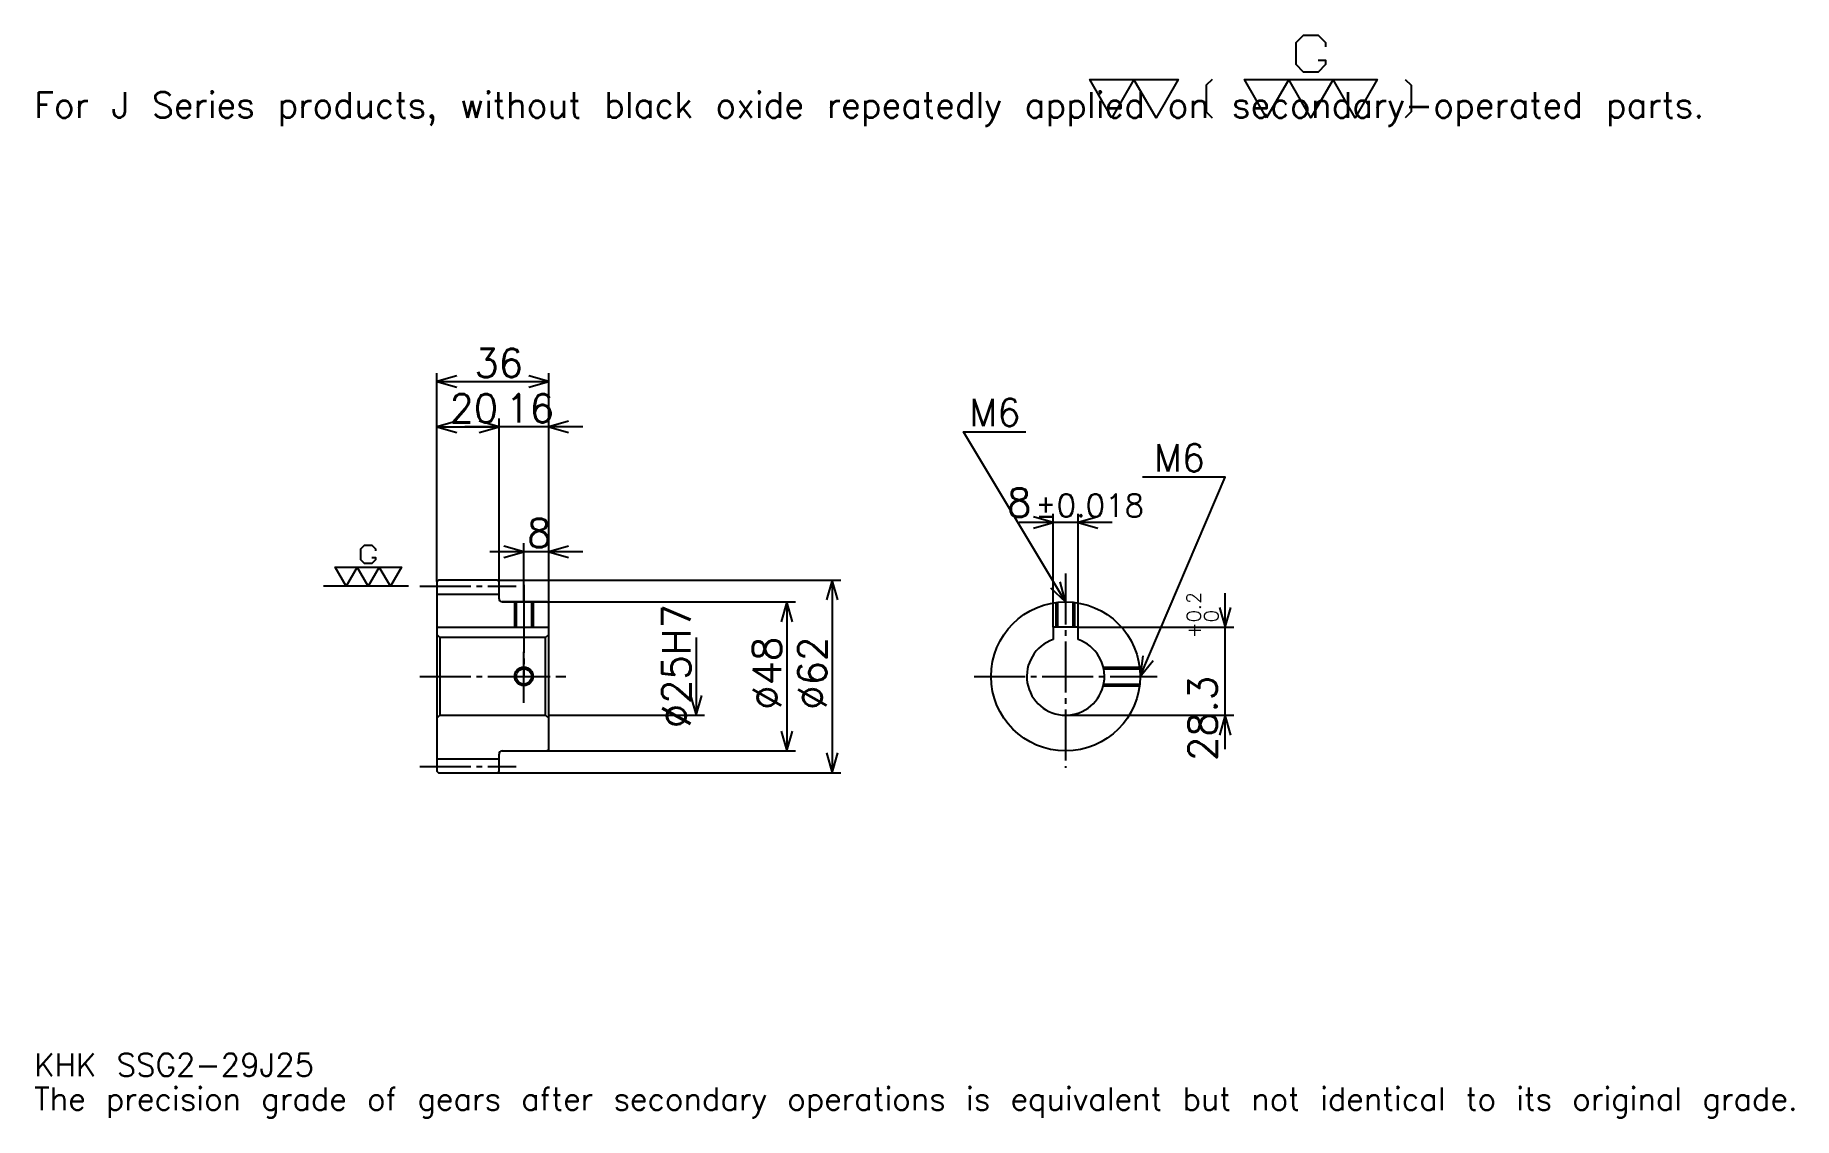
# Model space of a CAD drawing. Extents: x 19 to 585, y 7 to 355.
import ezdxf

# ---------------------------------------------------------------- set-up
doc = ezdxf.new("R2010")
doc.units = 0
doc.linetypes.add('DASHDOT', pattern=[21.913044, 16.434783, -1.826087, 1.826087, -1.826087])
doc.layers.get('0').update_dxf_attribs({"linetype": 'CONTINUOUS'})
doc.layers.add('DASHDOT', color=6, linetype='DASHDOT')
doc.styles.add('KANJI', font='TXT', dxfattribs={"bigfont": 'BIGFONT'})

msp = doc.modelspace()

# ---------------------------------------------------------------- linework, layer by layer
at = {"color": 5}
for p, q in [((147.913055, 179.82608), (147.913055, 246.478241)), ((147.913055, 243.73912), (183.913055, 243.73912)), ((183.913055, 179.82608), (183.913055, 246.478241)), ((147.913055, 229.130432), (167.913055, 229.130432)), ((194.869568, 229.130432), (156.956528, 229.130432)), ((167.913055, 179.82608), (167.913055, 231.869568)), ((365.304382, 198.391296), (335.391296, 198.391296)), ((346.347839, 164.626083), (346.347839, 201.130432)), ((354.347839, 164.626083), (354.347839, 201.130432)), ((194.869568, 188.956512), (164.956528, 188.956512)), ((175.913055, 179.82608), (175.913055, 191.695648)), ((147.913055, 179.32608), (147.913055, 179.82608)), ((167.413055, 179.82608), (183.913055, 179.82608)), ((167.913055, 179.32608), (167.913055, 179.82608)), ((175.913055, 172.82608), (175.913055, 179.82608)), ((175.913055, 172.82608), (175.913055, 179.82608)), ((183.913055, 179.82608), (277.956543, 179.82608)), ((183.913055, 172.32608), (183.913055, 179.82608)), ((275.217407, 179.82608), (275.217407, 117.82608)), ((401.739136, 125.36956), (401.739136, 175.582596)), ((168.913055, 172.82608), (183.913055, 172.82608)), ((183.913055, 172.82608), (263.347839, 172.82608)), ((260.608704, 172.82608), (260.608704, 124.82608)), ((354.347839, 164.626083), (404.478271, 164.626083)), ((231.391312, 161.32608), (231.391312, 136.32608)), ((183.913055, 136.32608), (234.130432, 136.32608)), ((350.347839, 136.32608), (404.478271, 136.32608)), ((168.913055, 124.82608), (183.913055, 124.82608)), ((183.913055, 124.82608), (263.347839, 124.82608)), ((167.413055, 117.82608), (183.913055, 117.82608)), ((183.913055, 117.82608), (277.956543, 117.82608))]:
    msp.add_line(p, q, dxfattribs=at)
at = {"color": 7}
msp.add_line((138.782623, 177.82608), (111.391312, 177.82608), dxfattribs=at)
at = {"color": 4}
for p, q in [((147.913055, 175.32608), (167.913055, 175.32608)), ((147.913055, 164.626083), (183.913055, 164.626083)), ((148.913055, 161.32608), (148.913055, 136.32608)), ((182.913055, 161.32608), (183.913055, 162.32608)), ((182.913055, 136.32608), (183.913055, 135.32608)), ((147.913055, 122.32608), (167.913055, 122.32608))]:
    msp.add_line(p, q, dxfattribs=at)
at = {"color": 7}
for points in [[(431.686951, 347.212158), (434.060852, 347.212158), (434.060852, 345.787811), (431.686951, 343.41391), (426.939117, 343.41391), (424.565186, 345.787811), (424.565186, 352.909546), (426.939117, 355.283478), (431.686951, 355.283478), (434.060852, 352.909546), (434.060852, 351.485229)], [(365.217377, 328.695648), (358.095642, 341.040009), (386.582581, 341.040009), (379.460846, 328.695648), (372.339111, 341.040009), (365.217377, 328.695648)], [(397.502594, 341.040009), (395.603455, 339.140869), (395.603455, 330.594788), (397.502594, 328.695648)], [(415.06955, 328.695648), (407.947815, 341.040009), (450.678253, 341.040009), (443.556519, 328.695648), (436.434753, 341.040009), (429.313049, 328.695648), (422.191284, 341.040009), (415.06955, 328.695648)], [(459.699097, 341.040009), (461.598236, 339.140869), (461.598236, 330.594788), (459.699097, 328.695648)], [(127.004364, 187.084351), (128.191315, 187.084351), (128.191315, 186.372162), (127.004364, 185.185211), (124.630447, 185.185211), (123.443489, 186.372162), (123.443489, 189.933044), (124.630447, 191.119995), (127.004364, 191.119995), (128.191315, 189.933044), (128.191315, 189.220856)], [(118.695663, 177.82608), (115.134796, 183.99826), (136.500015, 183.99826), (132.939148, 177.82608), (129.378265, 183.99826), (125.817398, 177.82608), (122.256531, 183.99826), (118.695663, 177.82608)]]:
    msp.add_lwpolyline(points, dxfattribs=at)
at = {"color": 5}
for points in [[(154.304367, 245.565216), (147.913055, 243.73912), (154.304367, 241.913025)], [(177.521759, 241.913025), (183.913055, 243.73912), (177.521759, 245.565216)], [(154.304367, 230.956512), (147.913055, 229.130432), (154.304367, 227.304352)], [(161.521759, 227.304352), (167.913055, 229.130432), (161.521759, 230.956512)], [(161.521759, 227.304352), (167.913055, 229.130432), (161.521759, 230.956512)], [(190.304352, 230.956512), (183.913055, 229.130432), (190.304352, 227.304352)], [(350.347839, 172.82608), (317.478271, 227.608688), (337.565247, 227.608688)], [(374.347839, 148.82608), (401.739136, 213), (375.078247, 213)], [(339.956543, 196.565216), (346.347839, 198.391296), (339.956543, 200.217377)], [(360.739136, 200.217377), (354.347839, 198.391296), (360.739136, 196.565216)], [(169.521759, 187.130432), (175.913055, 188.956512), (169.521759, 190.782608)], [(190.304352, 190.782608), (183.913055, 188.956512), (190.304352, 187.130432)], [(277.043488, 173.434784), (275.217407, 179.82608), (273.391296, 173.434784)], [(345.493683, 177.367065), (350.347839, 172.82608), (348.625397, 179.246094)], [(262.434814, 166.434784), (260.608704, 172.82608), (258.782623, 166.434784)], [(399.913055, 171.01738), (401.739136, 164.626083), (403.565216, 171.01738)], [(375.177368, 155.421173), (374.347839, 148.82608), (378.536346, 153.987457)], [(229.565216, 142.717392), (231.391312, 136.32608), (233.217407, 142.717392)], [(403.565216, 129.934784), (401.739136, 136.32608), (399.913055, 129.934784)], [(258.782623, 131.217377), (260.608704, 124.82608), (262.434814, 131.217377)], [(273.391296, 124.217384), (275.217407, 117.82608), (277.043488, 124.217384)]]:
    msp.add_lwpolyline(points, dxfattribs=at)
at = {"color": 4}
for points in [[(167.913055, 173.82608), (167.913055, 179.32608), (167.413055, 179.82608), (148.413055, 179.82608), (147.913055, 179.32608), (147.913055, 135.32608)], [(168.913055, 124.82608), (183.413055, 124.82608), (183.913055, 125.32608), (183.913055, 172.32608), (183.413055, 172.82608), (168.913055, 172.82608)], [(172.913055, 172.82608), (172.913055, 164.626083)], [(173.453064, 172.82608), (173.453064, 164.626083)], [(178.373047, 172.82608), (178.373047, 164.626083)], [(178.913055, 172.82608), (178.913055, 164.626083)], [(347.347839, 164.626083), (347.347839, 172.637848)], [(347.887817, 164.626083), (347.887817, 172.699677)], [(352.807861, 164.626083), (352.807861, 172.699677)], [(353.347839, 164.626083), (353.347839, 172.637848)], [(354.347839, 160.668793), (354.347839, 164.626083), (346.347839, 164.626083), (346.347839, 160.668793)], [(147.913055, 135.32608), (148.913055, 136.32608), (182.913055, 136.32608), (182.913055, 161.32608), (148.913055, 161.32608), (147.913055, 162.32608)], [(362.482483, 151.82608), (374.159607, 151.82608)], [(362.603394, 151.286087), (374.221436, 151.286087)], [(362.482483, 145.82608), (374.159607, 145.82608)], [(362.603394, 146.366074), (374.221436, 146.366074)], [(147.913055, 135.32608), (147.913055, 118.32608), (148.413055, 117.82608), (167.413055, 117.82608), (167.913055, 118.32608), (167.913055, 123.82608)]]:
    msp.add_lwpolyline(points, dxfattribs=at)
for centre, radius in [((350.347839, 148.82608), 24), ((175.913055, 148.82608), 2.46)]:
    msp.add_circle(centre, radius, dxfattribs=at)
at = {"color": 7}
msp.add_circle((175.913055, 148.82608), 3, dxfattribs=at)
at = {"color": 4}
for centre, radius, start, end in [((168.913055, 173.82608), 1, 180, 270), ((350.347839, 148.82608), 12.5, 108.66292518, 71.33707482), ((168.913055, 123.82608), 1, 90, 180)]:
    msp.add_arc(centre, radius, start, end, dxfattribs=at)
at = {"layer": 'DASHDOT', "color": 7}
for p, q in [((350.347839, 181.956512), (350.347839, 119.347824)), ((142.434799, 177.82608), (173.391312, 177.82608)), ((175.913055, 172.82608), (175.913055, 148.82608)), ((142.434799, 148.82608), (189.391312, 148.82608)), ((320.869568, 148.82608), (379.826111, 148.82608)), ((142.434799, 119.82608), (173.391312, 119.82608))]:
    msp.add_line(p, q, dxfattribs=at)
for points in [[(175.913055, 178.304337), (175.913055, 159.147827)], [(175.913055, 140.347824), (175.913055, 157.304337)], [(167.434799, 148.82608), (184.391312, 148.82608)]]:
    msp.add_lwpolyline(points, dxfattribs=at)

# ---------------------------------------------------------------- texts
at = {"color": 7, "style": 'KANJI'}
for s, height, p in [('For J Series products, without black oxide repeatedly applied on secondary-operated parts.', 8.217391, (18.26087, 328.695648)), ('36', 9.130435, (159.978271, 245.199982)), ('20', 9.130435, (151.978271, 230.591309)), ('16', 9.130435, (169.978271, 230.591309)), ('M6', 8.765218, (319.304382, 229.434784)), ('M6', 8.765218, (378.730438, 214.82608)), ('8', 9.130435, (331.500793, 200.217377)), ('%%p0.018', 7.304348, (340.538818, 200.217377)), ('8', 9.130435, (176.945663, 190.417389)), ('KHK SSG2-29J25', 7.304348, (18.26087, 20.086956)), ('The precision grade of gears after secondary operations is equivalent but not identical to its original grade.', 7.304348, (18.26087, 9.130435))]:
    msp.add_text(s, height=height, dxfattribs=at).set_placement(p)
for s, height, p in [('%%c25H7', 9.130435, (229.565216, 132.16304)), ('0.2', 4.565217, (393.886963, 166.245117)), ('+', 4.565217, (393.886963, 161.13208)), ('0', 4.565217, (399.547852, 166.245117)), ('%%c48', 9.130435, (258.782623, 138.097824)), ('%%c62', 9.130435, (273.391296, 138.097824)), ('28.3', 9.130435, (399, 121.611938))]:
    msp.add_text(s, height=height, rotation=90, dxfattribs=at).set_placement(p)

doc.saveas('drawing.dxf')
